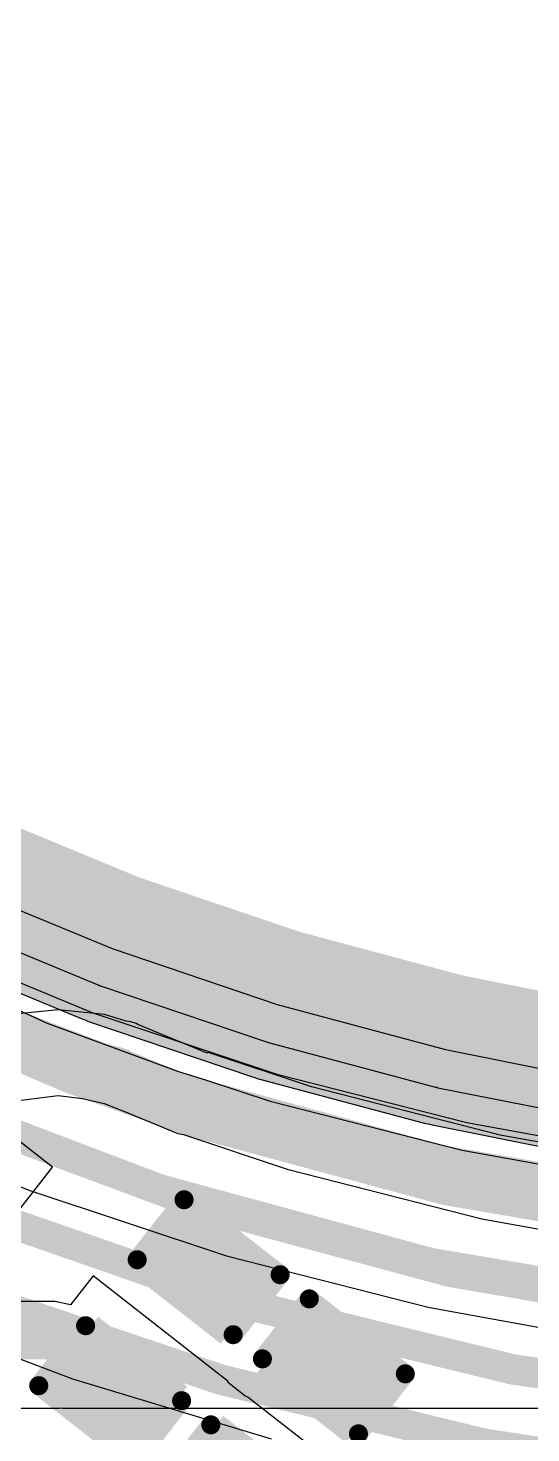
# Model space of a CAD drawing. Header units: inches. Extents: x -30 to 282, y -86 to 78.
# Drawn here: x 3.28 to 6.64, y -65.1 to -55.73 of the extents above; entities that cross this region are included whole.
import ezdxf

# ---------------------------------------------------------------- set-up
doc = ezdxf.new("R2010")
doc.units = ezdxf.units.IN
for name, color, linetype in [('Board Outline', 216, 'Continuous'), ('Bottom Layer', 5, 'Continuous'), ('GND 01', 76, 'Continuous'), ('GND 02', 16, 'Continuous'), ('Multi-Layer', 9, 'Continuous'), ('PWR', 156, 'Continuous'), ('SIG 01', 90, 'Continuous'), ('Top Layer', 1, 'Continuous'), ('Top Overlay', 2, 'Continuous'), ('Top Paste', 8, 'Continuous'), ('Top Solder', 216, 'Continuous')]:
    doc.layers.add(name, color=color, linetype=linetype)

# ---------------------------------------------------------------- blocks, each defined once
blk = doc.blocks.new('C___0402_75')
at = {"layer": 'Top Layer'}
for points in [[(-0.69849746, -0.3175), (-0.69849746, 0.3175), (-0.24129746, 0.3175), (-0.24129746, -0.3175)], [(0.24129746, -0.3175), (0.24129746, 0.3175), (0.69849746, 0.3175), (0.69849746, -0.3175)]]:
    blk.add_hatch(color=1, dxfattribs=at).paths.add_polyline_path(points)
at = {"layer": 'Top Paste'}
for points in [[(-0.69849746, -0.3175), (-0.69849746, 0.3175), (-0.24129746, 0.3175), (-0.24129746, -0.3175)], [(0.24129746, -0.3175), (0.24129746, 0.3175), (0.69849746, 0.3175), (0.69849746, -0.3175)]]:
    blk.add_hatch(color=8, dxfattribs=at).paths.add_polyline_path(points)
at = {"layer": 'Top Solder'}
for points in [[(-0.7584973399999999, -0.37749988), (-0.7584973399999999, 0.37749988), (-0.18129758, 0.37749988), (-0.18129758, -0.37749988)], [(0.18129758, -0.37749988), (0.18129758, 0.37749988), (0.7584973399999999, 0.37749988), (0.7584973399999999, -0.37749988)]]:
    blk.add_hatch(color=216, dxfattribs=at).paths.add_polyline_path(points)
at = {"layer": 'Top Overlay', "const_width": 0.127}
for points in [[(-0.27940254, 0.40640254), (-0.7874, 0.4064)], [(-0.78739746, -0.4064), (-0.7874, 0.4064)], [(0.78739746, 0.4064), (0.27940254, 0.40640508)], [(0.7874, -0.4064), (0.78739746, 0.4064)], [(-0.27940254, -0.40640508), (-0.78739746, -0.4064)], [(0.7874, -0.4064), (0.27940254, -0.40640254)]]:
    blk.add_lwpolyline(points, dxfattribs=at)
at = {"layer": 'Top Overlay', "const_width": 0.0635}
for points in [[(-0.8191499999999999, 0.4064, 1), (-0.7556499999999999, 0.4064, 1)], [(-0.8191499999999999, 0.4064, 1), (-0.7556499999999999, 0.4064, 1)], [(-0.31115254, 0.40640254, 1), (-0.24765254, 0.40640254, 1)], [(0.24765254, 0.40640508, 1), (0.31115254, 0.40640508, 1)], [(0.7556474599999999, 0.4064, 1), (0.8191474599999999, 0.4064, 1)], [(0.7556474599999999, 0.4064, 1), (0.8191474599999999, 0.4064, 1)], [(-0.8191474599999999, -0.4064, 1), (-0.7556474599999999, -0.4064, 1)], [(-0.8191474599999999, -0.4064, 1), (-0.7556474599999999, -0.4064, 1)], [(-0.31115254, -0.40640508, 1), (-0.24765254, -0.40640508, 1)], [(0.24765254, -0.40640254, 1), (0.31115254, -0.40640254, 1)], [(0.7556499999999999, -0.4064, 1), (0.8191499999999999, -0.4064, 1)], [(0.7556499999999999, -0.4064, 1), (0.8191499999999999, -0.4064, 1)]]:
    blk.add_lwpolyline(points, format="xyb", close=True, dxfattribs=at)
blk = doc.blocks.new('C___0402_151')
at = {"layer": 'Top Layer'}
for points in [[(-0.69849746, -0.3175), (-0.69849746, 0.3175), (-0.24129746, 0.3175), (-0.24129746, -0.3175)], [(0.24129746, -0.3175), (0.24129746, 0.3175), (0.69849746, 0.3175), (0.69849746, -0.3175)]]:
    blk.add_hatch(color=1, dxfattribs=at).paths.add_polyline_path(points)
at = {"layer": 'Top Paste'}
for points in [[(-0.69849746, -0.3175), (-0.69849746, 0.3175), (-0.24129746, 0.3175), (-0.24129746, -0.3175)], [(0.24129746, -0.3175), (0.24129746, 0.3175), (0.69849746, 0.3175), (0.69849746, -0.3175)]]:
    blk.add_hatch(color=8, dxfattribs=at).paths.add_polyline_path(points)
at = {"layer": 'Top Solder'}
for points in [[(-0.7584973399999999, -0.37749988), (-0.7584973399999999, 0.37749988), (-0.18129758, 0.37749988), (-0.18129758, -0.37749988)], [(0.18129758, -0.37749988), (0.18129758, 0.37749988), (0.7584973399999999, 0.37749988), (0.7584973399999999, -0.37749988)]]:
    blk.add_hatch(color=216, dxfattribs=at).paths.add_polyline_path(points)
at = {"layer": 'Top Overlay', "const_width": 0.127}
for points in [[(-0.27939746, 0.40639746), (-0.7874, 0.4064203199999999)], [(-0.78739746, -0.4064), (-0.7874, 0.4064203199999999)], [(0.78739746, 0.4064), (0.2794, 0.4064)], [(0.7874, -0.4064203199999999), (0.78739746, 0.4064)], [(-0.2794, -0.4064), (-0.78739746, -0.4064)], [(0.7874, -0.4064203199999999), (0.27939746, -0.40639746)]]:
    blk.add_lwpolyline(points, dxfattribs=at)
at = {"layer": 'Top Overlay', "const_width": 0.0635}
for points in [[(-0.8191499999999999, 0.4064203199999999, 1), (-0.7556499999999999, 0.4064203199999999, 1)], [(-0.8191499999999999, 0.4064203199999999, 1), (-0.7556499999999999, 0.4064203199999999, 1)], [(-0.31114746, 0.40639746, 1), (-0.24764746, 0.40639746, 1)], [(0.24765, 0.4064, 1), (0.31115, 0.4064, 1)], [(0.7556474599999999, 0.4064, 1), (0.8191474599999999, 0.4064, 1)], [(0.7556474599999999, 0.4064, 1), (0.8191474599999999, 0.4064, 1)], [(-0.8191474599999999, -0.4064, 1), (-0.7556474599999999, -0.4064, 1)], [(-0.8191474599999999, -0.4064, 1), (-0.7556474599999999, -0.4064, 1)], [(-0.31115, -0.4064, 1), (-0.24765, -0.4064, 1)], [(0.24764746, -0.40639746, 1), (0.31114746, -0.40639746, 1)], [(0.7556499999999999, -0.4064203199999999, 1), (0.8191499999999999, -0.4064203199999999, 1)], [(0.7556499999999999, -0.4064203199999999, 1), (0.8191499999999999, -0.4064203199999999, 1)]]:
    blk.add_lwpolyline(points, format="xyb", close=True, dxfattribs=at)

msp = doc.modelspace()

# ---------------------------------------------------------------- hatches: boundary and pattern name
at = {"layer": 'Top Layer'}
msp.add_hatch(color=1, dxfattribs=at).paths.add_polyline_path([(3.87110732, -67.14355379999999), (5.15005574, -65.5065746), (4.59316836, -65.07148784), (3.31421994, -66.70846704)])

# ---------------------------------------------------------------- linework, layer by layer
at = {"layer": 'Board Outline', "const_width": 0.254}
msp.add_lwpolyline([(37.49466466, -16.44645174, -2.5025245443781), (-17.29285086, -16.44645174)], format="xyb", dxfattribs=at)
msp.add_lwpolyline([(27.86041418, -45.25000094, 1), (-7.658600379999999, -45.25000094, 1)], format="xyb", close=True, dxfattribs=at)
at = {"layer": 'Bottom Layer'}
for p, q in [((2.67232638, -61.66575932), (3.74601232, -62.11049554)), ((3.71910864, -62.30305294), (2.93230808, -61.97715062)), ((3.74601232, -62.11049554), (3.75444004, -62.11217194)), ((3.75444004, -62.11217194), (3.76187462, -62.11646454)), ((3.76187462, -62.11646454), (4.862347399999999, -62.49002487999999)), ((4.951765559999999, -62.71332135999999), (3.71910864, -62.30305294)), ((4.862347399999999, -62.49002487999999), (4.870861479999999, -62.49114502)), ((4.870861479999999, -62.49114502), (4.8785653, -62.49494486)), ((4.8785653, -62.49494486), (6.00111576, -62.79573166)), ((6.210546379999999, -63.03460596), (4.951765559999999, -62.71332135999999)), ((6.00111576, -62.79573166), (6.009685719999999, -62.79629299999999)), ((6.009685719999999, -62.79629299999999), (6.017620679999999, -62.79957975999999)), ((6.017620679999999, -62.79957975999999), (7.15743806, -63.0263027)), ((7.48904268, -63.26527352), (6.210546379999999, -63.03460596)), ((2.57936746, -63.18895159999999), (3.289998499999999, -63.48330458)), ((3.289998499999999, -63.48330458), (4.60725774, -63.92173143999999)), ((4.60725774, -63.92173143999999), (5.9524392, -64.26506832)), ((5.9524392, -64.26506832), (7.318687419999999, -64.5115677)), ((3.4932747, -64.94047718), (-3.974993319999999, -64.94047718)), ((3.51312734, -64.94047718), (3.4932747, -64.93786352)), ((3.4932747, -64.93786352), (3.4932747, -64.94047718)), ((8.957190619999999, -64.94047718), (3.51312734, -64.94047718))]:
    msp.add_line(p, q, dxfattribs=at)
at = {"layer": 'Bottom Layer', "const_width": 0.2032}
for points in [[(21.1732749, -60.03025078, -0.2703301372235292), (2.67664184, -62.18363738)], [(20.35042158, -61.43597313999999, -0.2493843159715126), (2.41284252, -62.81363357999999)]]:
    msp.add_lwpolyline(points, format="xyb", dxfattribs=at)
at = {"layer": 'GND 01'}
for p, q in [((2.57608832, -61.89809819999999), (3.64977426, -62.34283442)), ((3.64977426, -62.34283442), (3.66578134, -62.3476909)), ((3.66578134, -62.3476909), (3.681036579999999, -62.35460224)), ((3.681036579999999, -62.35460224), (4.7815119, -62.72816258)), ((4.7815119, -62.72816258), (4.797821239999999, -62.73196496)), ((4.797821239999999, -62.73196496), (4.8134778, -62.73785776)), ((4.8134778, -62.73785776), (5.936025719999999, -63.03864456)), ((5.936025719999999, -63.03864456), (5.95254588, -63.04137251999999)), ((5.95254588, -63.04137251999999), (5.96855804, -63.046229)), ((5.96855804, -63.046229), (7.108375419999999, -63.27295194))]:
    msp.add_line(p, q, dxfattribs=at)
at = {"layer": 'GND 01', "const_width": 1.016}
for points in [[(2.7714321, -61.42649639999999), (3.84511804, -61.87123262)], [(3.84511804, -61.87123262), (4.94559336, -62.24479296)], [(4.94559336, -62.24479296), (6.06814382, -62.54557976)], [(6.06814382, -62.54557976), (7.207961199999999, -62.77230269999999)]]:
    msp.add_lwpolyline(points, dxfattribs=at)
at = {"layer": 'GND 01', "const_width": 0.508}
for points in [[(3.59111804, -61.87123262, 1), (4.09911804, -61.87123262, 1)], [(3.59111804, -61.87123262, 1), (4.09911804, -61.87123262, 1)], [(4.69159336, -62.24479296, 1), (5.19959336, -62.24479296, 1)], [(4.69159336, -62.24479296, 1), (5.19959336, -62.24479296, 1)], [(5.81414382, -62.54557976, 1), (6.322143819999999, -62.54557976, 1)], [(5.81414382, -62.54557976, 1), (6.322143819999999, -62.54557976, 1)]]:
    msp.add_lwpolyline(points, format="xyb", close=True, dxfattribs=at)
at = {"layer": 'GND 02'}
for p, q in [((2.57608832, -61.89809819999999), (3.64977426, -62.34283442)), ((3.64977426, -62.34283442), (3.66578134, -62.3476909)), ((3.66578134, -62.3476909), (3.681036579999999, -62.35460224)), ((3.681036579999999, -62.35460224), (4.7815119, -62.72816258)), ((4.7815119, -62.72816258), (4.797821239999999, -62.73196496)), ((4.797821239999999, -62.73196496), (4.8134778, -62.73785776)), ((4.8134778, -62.73785776), (5.936025719999999, -63.03864456)), ((5.936025719999999, -63.03864456), (5.95254588, -63.04137251999999)), ((5.95254588, -63.04137251999999), (5.96855804, -63.046229)), ((5.96855804, -63.046229), (7.108375419999999, -63.27295194))]:
    msp.add_line(p, q, dxfattribs=at)
at = {"layer": 'GND 02', "const_width": 1.016}
for points in [[(2.7714321, -61.42649639999999), (3.84511804, -61.87123262)], [(3.84511804, -61.87123262), (4.94559336, -62.24479296)], [(4.94559336, -62.24479296), (6.06814382, -62.54557976)], [(6.06814382, -62.54557976), (7.207961199999999, -62.77230269999999)]]:
    msp.add_lwpolyline(points, dxfattribs=at)
at = {"layer": 'GND 02', "const_width": 0.508}
for points in [[(3.59111804, -61.87123262, 1), (4.09911804, -61.87123262, 1)], [(3.59111804, -61.87123262, 1), (4.09911804, -61.87123262, 1)], [(4.69159336, -62.24479296, 1), (5.19959336, -62.24479296, 1)], [(4.69159336, -62.24479296, 1), (5.19959336, -62.24479296, 1)], [(5.81414382, -62.54557976, 1), (6.322143819999999, -62.54557976, 1)], [(5.81414382, -62.54557976, 1), (6.322143819999999, -62.54557976, 1)]]:
    msp.add_lwpolyline(points, format="xyb", close=True, dxfattribs=at)
at = {"layer": 'Multi-Layer'}
for p, q in [((2.7714321, -61.42649639999999), (3.84511804, -61.87123262)), ((3.84511804, -61.87123262), (4.94559336, -62.24479296)), ((4.94559336, -62.24479296), (6.06814382, -62.54557976)), ((6.06814382, -62.54557976), (7.207961199999999, -62.77230269999999))]:
    msp.add_line(p, q, dxfattribs=at)
at = {"layer": 'PWR'}
for p, q in [((2.67232638, -61.66575932), (3.74601232, -62.11049554)), ((3.74601232, -62.11049554), (3.75444004, -62.11217194)), ((3.75444004, -62.11217194), (3.76187462, -62.11646454)), ((3.76187462, -62.11646454), (4.862347399999999, -62.49002487999999)), ((4.862347399999999, -62.49002487999999), (4.870861479999999, -62.49114502)), ((4.870861479999999, -62.49114502), (4.8785653, -62.49494486)), ((4.8785653, -62.49494486), (6.00111576, -62.79573166)), ((6.00111576, -62.79573166), (6.009685719999999, -62.79629299999999)), ((6.009685719999999, -62.79629299999999), (6.017620679999999, -62.79957975999999)), ((6.017620679999999, -62.79957975999999), (7.15743806, -63.0263027))]:
    msp.add_line(p, q, dxfattribs=at)
at = {"layer": 'SIG 01'}
for p, q in [((2.67232638, -61.66575932), (3.74601232, -62.11049554)), ((3.41483442, -62.37127226), (2.43718842, -61.92056958)), ((3.74601232, -62.11049554), (3.75444004, -62.11217194)), ((3.75444004, -62.11217194), (3.76187462, -62.11646454)), ((3.76187462, -62.11646454), (4.862347399999999, -62.49002487999999)), ((4.28342298, -62.6917085), (3.41483442, -62.37127226)), ((4.862347399999999, -62.49002487999999), (4.870861479999999, -62.49114502)), ((4.870861479999999, -62.49114502), (4.8785653, -62.49494486)), ((4.8785653, -62.49494486), (6.00111576, -62.79573166)), ((4.47779902, -62.75102511999999), (4.28342298, -62.6917085)), ((4.47779648, -62.75102766), (4.47779902, -62.75102511999999)), ((4.9088802, -62.89450718), (4.47779648, -62.75102766)), ((6.00111576, -62.79573166), (6.009685719999999, -62.79629299999999)), ((6.009685719999999, -62.79629299999999), (6.017620679999999, -62.79957975999999)), ((6.017620679999999, -62.79957975999999), (7.15743806, -63.0263027)), ((6.1800105, -63.21894391999999), (4.9088802, -62.89450718)), ((7.47104932, -63.45187207999999), (6.1800105, -63.21894391999999)), ((2.95555162, -64.5064369), (3.58056434, -64.74167392)), ((3.58056434, -64.74167392), (4.9054004, -65.14356034))]:
    msp.add_line(p, q, dxfattribs=at)
at = {"layer": 'SIG 01', "const_width": 0.2032}
for points in [[(49.19426788, -40.37721668, -0.5471661038617852), (-1.84699656, -82.82278837999999)], [(48.77376072, -41.34143116, -0.5337938229624347), (-1.01389434, -82.52861573999999)], [(22.35417678, -59.31921842, -0.2627642517764115), (4.38893458, -63.02812134)], [(22.48431876, -59.83984476, -0.287678538293146), (2.7636724, -62.95986137999999)], [(22.4264728, -60.79750095999999, -0.2695801857267519), (2.92609524, -63.6187958)], [(4.388932039999999, -63.02812642, -0.0466454235799318), (1.99320912, -62.00520491999999)], [(13.4897622, -65.34085992, -0.1302079324157217), (2.86724344, -64.17387724)]]:
    msp.add_lwpolyline(points, format="xyb", dxfattribs=at)
at = {"layer": 'SIG 01', "const_width": 0.1016}
for points in [[(4.33813204, -63.02812642, 1), (4.43973204, -63.02812642, 1)], [(4.338134579999999, -63.02812134, 1), (4.43973458, -63.02812134, 1)]]:
    msp.add_lwpolyline(points, format="xyb", close=True, dxfattribs=at)
at = {"layer": 'Top Layer'}
for p, q in [((2.67232638, -61.66575932), (3.74601232, -62.11049554)), ((3.74601232, -62.11049554), (3.75444004, -62.11217194)), ((3.75444004, -62.11217194), (3.76187462, -62.11646454)), ((3.76187462, -62.11646454), (4.862347399999999, -62.49002487999999)), ((3.48418404, -62.2807111), (3.17468504, -62.31119364)), ((3.79368304, -62.31119364), (3.48418404, -62.2807111)), ((3.93892024, -62.35524994), (3.79368304, -62.31119364)), ((3.970263839999999, -62.35932409999999), (3.93892024, -62.35524994)), ((4.00435064, -62.37083029999999), (3.970263839999999, -62.35932409999999)), ((4.01623022, -62.3776629), (4.00435064, -62.37083029999999)), ((4.478444179999999, -62.5690138), (4.01623022, -62.3776629)), ((4.862347399999999, -62.49002487999999), (4.870861479999999, -62.49114502)), ((4.870861479999999, -62.49114502), (4.8785653, -62.49494486)), ((4.8785653, -62.49494486), (6.00111576, -62.79573166)), ((4.486435019999999, -62.56538668), (4.478444179999999, -62.5690138)), ((4.48643756, -62.5653816), (4.486435019999999, -62.56538668)), ((4.486440099999999, -62.56538922), (4.48643756, -62.5653816)), ((5.17449816, -62.79439562), (4.486440099999999, -62.56538922)), ((6.432522059999999, -63.11548718), (5.17449816, -62.79439562)), ((6.00111576, -62.79573166), (6.009685719999999, -62.79629299999999)), ((6.009685719999999, -62.79629299999999), (6.017620679999999, -62.79957975999999)), ((6.017620679999999, -62.79957975999999), (7.15743806, -63.0263027)), ((3.22122546, -62.88577974), (3.48418404, -62.85115954)), ((3.48418404, -62.85115954), (3.64748572, -62.8726581)), ((3.64748572, -62.8726581), (3.79144022, -62.90413123999999)), ((3.79144022, -62.90413123999999), (3.79144022, -62.90413378)), ((3.79144022, -62.90413378), (3.92706606, -62.95738996)), ((3.92706606, -62.95738996), (4.2841164, -63.1052078)), ((3.4479865, -63.32964981999999), (3.1173293, -63.07131149999999)), ((4.2841164, -63.1052078), (4.32018948, -63.11237567999999)), ((4.32018948, -63.11237567999999), (5.01338596, -63.34309404)), ((7.71024874, -63.34601249999999), (6.432522059999999, -63.11548718)), ((2.81465782, -64.1402705), (3.4479865, -63.32964981999999)), ((5.01338596, -63.34309404), (6.31096528, -63.67427956)), ((6.31096528, -63.67427956), (7.628864599999999, -63.91205658)), ((3.71787674, -64.05617871999999), (3.56795324, -64.24807064)), ((4.61857344, -64.75988063999999), (3.71787674, -64.05617871999999)), ((3.46272612, -64.22714357999999), (3.03553622, -64.22714357999999)), ((3.46273882, -64.22714103999999), (3.46272612, -64.22714357999999)), ((3.56795324, -64.24807064), (3.46273882, -64.22714103999999)), ((4.6141513, -64.76553976), (4.61857344, -64.75988063999999)), ((4.72985592, -64.85593836), (4.6141513, -64.76553976)), ((4.752614319999999, -64.867409), (4.72985592, -64.85593836)), ((5.30949916, -65.3024983), (4.752614319999999, -64.867409))]:
    msp.add_line(p, q, dxfattribs=at)
at = {"layer": 'Top Layer', "const_width": 0.2032}
for points in [[(25.31738396, -34.59445964, -0.7281373433256029), (4.3930824, -62.84199775999999)], [(2.30206042, -63.32768639999999, -0.3796947346476556), (3.87914896, -62.62923212)]]:
    msp.add_lwpolyline(points, format="xyb", dxfattribs=at)
for points in [[(3.87914896, -62.62923212), (3.87915404, -62.62923465999999)], [(3.87915404, -62.62923465999999), (3.91324084, -62.64074085999999)], [(3.87915404, -62.62923465999999), (4.3930824, -62.84199775999999)], [(3.03552352, -64.51201728), (3.46273882, -64.51201728)], [(3.46273882, -64.51201728), (3.739045099999999, -64.78832356)], [(3.739045099999999, -64.78832356), (3.8538658, -64.78832356)]]:
    msp.add_lwpolyline(points, dxfattribs=at)
at = {"layer": 'Top Layer', "const_width": 0.1016}
for points in [[(3.82834896, -62.62923212, 1), (3.92994896, -62.62923212, 1)], [(3.82834896, -62.62923212, 1), (3.92994896, -62.62923212, 1)], [(3.82835404, -62.62923465999999, 1), (3.929954039999999, -62.62923465999999, 1)], [(3.82835404, -62.62923465999999, 1), (3.929954039999999, -62.62923465999999, 1)], [(3.82835404, -62.62923465999999, 1), (3.929954039999999, -62.62923465999999, 1)], [(3.86244084, -62.64074085999999, 1), (3.96404084, -62.64074085999999, 1)], [(4.342282399999999, -62.84199775999999, 1), (4.4438824, -62.84199775999999, 1)], [(4.342282399999999, -62.84199775999999, 1), (4.4438824, -62.84199775999999, 1)], [(3.41193882, -64.51201728, 1), (3.51353882, -64.51201728, 1)], [(3.41193882, -64.51201728, 1), (3.51353882, -64.51201728, 1)], [(3.6882451, -64.78832356, 1), (3.7898451, -64.78832356, 1)], [(3.6882451, -64.78832356, 1), (3.7898451, -64.78832356, 1)], [(3.8030658, -64.78832356, 1), (3.9046658, -64.78832356, 1)]]:
    msp.add_lwpolyline(points, format="xyb", close=True, dxfattribs=at)

# ---------------------------------------------------------------- block references
at = {"rotation": 232}
for name, p in [('C___0402_151', (4.1604057, -64.41803981999999)), ('C___0402_75', (4.99561612, -65.07969204))]:
    msp.add_blockref(name, p, dxfattribs=at)

doc.saveas('drawing.dxf')
